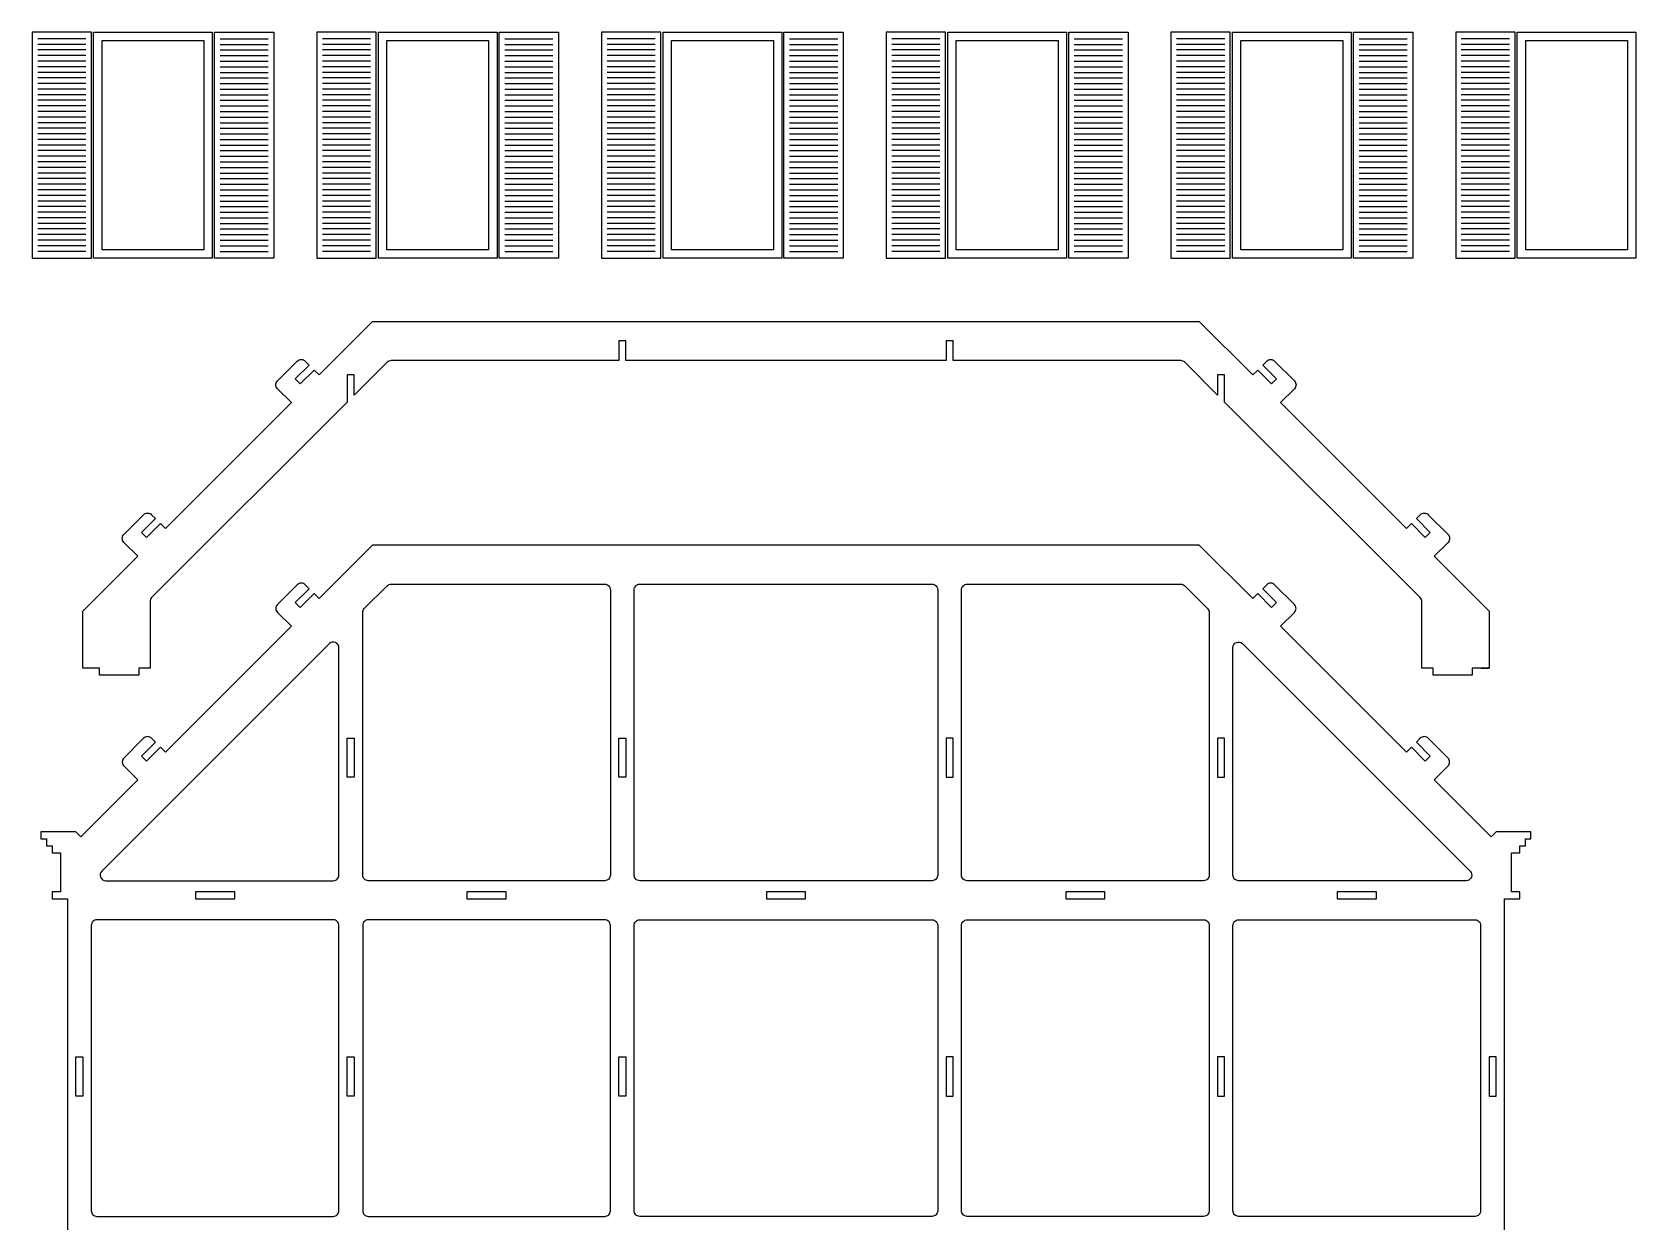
# Model space of a CAD drawing. Extents: x 9591 to 9820, y 1050 to 1177.
# Drawn here: x 9704.9 to 9762.2, y 1132.3 to 1174.8 of the extents above; entities that cross this region are included whole.
import ezdxf

# ---------------------------------------------------------------- set-up
doc = ezdxf.new("R2010")
doc.units = 0
doc.header["$MEASUREMENT"] = 0
doc.layers.add('LAYER_1', color=18, linetype='CONTINUOUS')

msp = doc.modelspace()

# ---------------------------------------------------------------- linework, layer by layer
at = {"layer": 'LAYER_1'}
for points in [[(9707.021, 1174.837), (9704.901, 1174.837), (9704.901, 1166.757), (9707.021, 1166.757)], [(9711.341, 1174.837), (9711.341, 1166.757), (9707.101, 1166.757), (9707.101, 1174.837)], [(9707.401, 1174.537), (9711.041, 1174.537), (9711.041, 1167.057), (9707.401, 1167.057)], [(9711.421, 1174.837), (9713.541, 1174.837), (9713.541, 1166.757), (9711.421, 1166.757)], [(9717.196, 1174.837), (9715.076, 1174.837), (9715.076, 1166.757), (9717.196, 1166.757)], [(9721.516, 1174.837), (9721.516, 1166.757), (9717.276, 1166.757), (9717.276, 1174.837)], [(9717.576, 1174.537), (9721.216, 1174.537), (9721.216, 1167.057), (9717.576, 1167.057)], [(9721.596, 1174.837), (9723.716, 1174.837), (9723.716, 1166.757), (9721.596, 1166.757)], [(9727.371, 1174.837), (9725.251, 1174.837), (9725.251, 1166.757), (9727.371, 1166.757)], [(9731.691, 1174.837), (9731.691, 1166.757), (9727.451, 1166.757), (9727.451, 1174.837)], [(9727.751, 1174.537), (9731.391, 1174.537), (9731.391, 1167.057), (9727.751, 1167.057)], [(9731.771, 1174.837), (9733.891, 1174.837), (9733.891, 1166.757), (9731.771, 1166.757)], [(9737.546, 1174.837), (9735.426, 1174.837), (9735.426, 1166.757), (9737.546, 1166.757)], [(9741.866, 1174.837), (9741.866, 1166.757), (9737.626, 1166.757), (9737.626, 1174.837)], [(9737.926, 1174.537), (9741.566, 1174.537), (9741.566, 1167.057), (9737.926, 1167.057)], [(9741.946, 1174.837), (9744.066, 1174.837), (9744.066, 1166.757), (9741.946, 1166.757)], [(9747.721, 1174.837), (9745.601, 1174.837), (9745.601, 1166.757), (9747.721, 1166.757)], [(9752.041, 1174.837), (9752.041, 1166.757), (9747.801, 1166.757), (9747.801, 1174.837)], [(9748.101, 1174.537), (9751.741, 1174.537), (9751.741, 1167.057), (9748.101, 1167.057)], [(9752.121, 1174.837), (9754.241, 1174.837), (9754.241, 1166.757), (9752.121, 1166.757)], [(9757.896, 1174.837), (9755.776, 1174.837), (9755.776, 1166.757), (9757.896, 1166.757)], [(9762.216, 1174.837), (9762.216, 1166.757), (9757.976, 1166.757), (9757.976, 1174.837)], [(9758.276, 1174.537), (9761.916, 1174.537), (9761.916, 1167.057), (9758.276, 1167.057)], [(9716.166, 1148.198), (9716.166, 1149.598), (9716.416, 1149.598), (9716.416, 1148.198)], [(9725.866, 1148.198), (9725.866, 1149.598), (9726.116, 1149.598), (9726.116, 1148.198)], [(9737.816, 1148.198), (9737.816, 1149.598), (9737.566, 1149.598), (9737.566, 1148.198)], [(9747.516, 1148.198), (9747.516, 1149.598), (9747.266, 1149.598), (9747.266, 1148.198)], [(9710.741, 1143.848), (9712.141, 1143.848), (9712.141, 1144.098), (9710.741, 1144.098)], [(9720.441, 1143.848), (9721.841, 1143.848), (9721.841, 1144.098), (9720.441, 1144.098)], [(9731.141, 1143.848), (9732.541, 1143.848), (9732.541, 1144.098), (9731.141, 1144.098)], [(9741.841, 1143.848), (9743.241, 1143.848), (9743.241, 1144.098), (9741.841, 1144.098)], [(9751.541, 1143.848), (9752.941, 1143.848), (9752.941, 1144.098), (9751.541, 1144.098)], [(9706.466, 1138.198), (9706.716, 1138.198), (9706.716, 1136.798), (9706.466, 1136.798)], [(9716.166, 1136.798), (9716.166, 1138.198), (9716.416, 1138.198), (9716.416, 1136.798)], [(9725.866, 1136.798), (9725.866, 1138.198), (9726.116, 1138.198), (9726.116, 1136.798)], [(9737.816, 1136.798), (9737.816, 1138.198), (9737.566, 1138.198), (9737.566, 1136.798)], [(9747.516, 1136.798), (9747.516, 1138.198), (9747.266, 1138.198), (9747.266, 1136.798)], [(9757.216, 1138.198), (9756.966, 1138.198), (9756.966, 1136.798), (9757.216, 1136.798)]]:
    msp.add_lwpolyline(points, close=True, dxfattribs=at)
for points in [[(9706.821, 1174.597), (9705.101, 1174.597)], [(9706.821, 1174.397), (9705.101, 1174.397)], [(9711.621, 1174.597), (9713.341, 1174.597)], [(9711.621, 1174.397), (9713.341, 1174.397)], [(9716.996, 1174.597), (9715.276, 1174.597)], [(9716.996, 1174.397), (9715.276, 1174.397)], [(9721.796, 1174.597), (9723.516, 1174.597)], [(9721.796, 1174.397), (9723.516, 1174.397)], [(9727.171, 1174.597), (9725.451, 1174.597)], [(9727.171, 1174.397), (9725.451, 1174.397)], [(9731.971, 1174.597), (9733.691, 1174.597)], [(9731.971, 1174.397), (9733.691, 1174.397)], [(9737.346, 1174.597), (9735.626, 1174.597)], [(9737.346, 1174.397), (9735.626, 1174.397)], [(9742.146, 1174.597), (9743.866, 1174.597)], [(9742.146, 1174.397), (9743.866, 1174.397)], [(9747.521, 1174.597), (9745.801, 1174.597)], [(9747.521, 1174.397), (9745.801, 1174.397)], [(9752.321, 1174.597), (9754.041, 1174.597)], [(9752.321, 1174.397), (9754.041, 1174.397)], [(9757.696, 1174.597), (9755.976, 1174.597)], [(9757.696, 1174.397), (9755.976, 1174.397)], [(9706.821, 1174.197), (9705.101, 1174.197)], [(9706.821, 1173.997), (9705.101, 1173.997)], [(9711.621, 1174.197), (9713.341, 1174.197)], [(9711.621, 1173.997), (9713.341, 1173.997)], [(9716.996, 1174.197), (9715.276, 1174.197)], [(9716.996, 1173.997), (9715.276, 1173.997)], [(9721.796, 1174.197), (9723.516, 1174.197)], [(9721.796, 1173.997), (9723.516, 1173.997)], [(9727.171, 1174.197), (9725.451, 1174.197)], [(9727.171, 1173.997), (9725.451, 1173.997)], [(9731.971, 1174.197), (9733.691, 1174.197)], [(9731.971, 1173.997), (9733.691, 1173.997)], [(9737.346, 1174.197), (9735.626, 1174.197)], [(9737.346, 1173.997), (9735.626, 1173.997)], [(9742.146, 1174.197), (9743.866, 1174.197)], [(9742.146, 1173.997), (9743.866, 1173.997)], [(9747.521, 1174.197), (9745.801, 1174.197)], [(9747.521, 1173.997), (9745.801, 1173.997)], [(9752.321, 1174.197), (9754.041, 1174.197)], [(9752.321, 1173.997), (9754.041, 1173.997)], [(9757.696, 1174.197), (9755.976, 1174.197)], [(9757.696, 1173.997), (9755.976, 1173.997)], [(9706.821, 1173.797), (9705.101, 1173.797)], [(9706.821, 1173.597), (9705.101, 1173.597)], [(9706.821, 1173.397), (9705.101, 1173.397)], [(9711.621, 1173.797), (9713.341, 1173.797)], [(9711.621, 1173.597), (9713.341, 1173.597)], [(9711.621, 1173.397), (9713.341, 1173.397)], [(9716.996, 1173.797), (9715.276, 1173.797)], [(9716.996, 1173.597), (9715.276, 1173.597)], [(9716.996, 1173.397), (9715.276, 1173.397)], [(9721.796, 1173.797), (9723.516, 1173.797)], [(9721.796, 1173.597), (9723.516, 1173.597)], [(9721.796, 1173.397), (9723.516, 1173.397)], [(9727.171, 1173.797), (9725.451, 1173.797)], [(9727.171, 1173.597), (9725.451, 1173.597)], [(9727.171, 1173.397), (9725.451, 1173.397)], [(9731.971, 1173.797), (9733.691, 1173.797)], [(9731.971, 1173.597), (9733.691, 1173.597)], [(9731.971, 1173.397), (9733.691, 1173.397)], [(9737.346, 1173.797), (9735.626, 1173.797)], [(9737.346, 1173.597), (9735.626, 1173.597)], [(9737.346, 1173.397), (9735.626, 1173.397)], [(9742.146, 1173.797), (9743.866, 1173.797)], [(9742.146, 1173.597), (9743.866, 1173.597)], [(9742.146, 1173.397), (9743.866, 1173.397)], [(9747.521, 1173.797), (9745.801, 1173.797)], [(9747.521, 1173.597), (9745.801, 1173.597)], [(9747.521, 1173.397), (9745.801, 1173.397)], [(9752.321, 1173.797), (9754.041, 1173.797)], [(9752.321, 1173.597), (9754.041, 1173.597)], [(9752.321, 1173.397), (9754.041, 1173.397)], [(9757.696, 1173.797), (9755.976, 1173.797)], [(9757.696, 1173.597), (9755.976, 1173.597)], [(9757.696, 1173.397), (9755.976, 1173.397)], [(9706.821, 1173.197), (9705.101, 1173.197)], [(9706.821, 1172.997), (9705.101, 1172.997)], [(9706.821, 1172.797), (9705.101, 1172.797)], [(9711.621, 1173.197), (9713.341, 1173.197)], [(9711.621, 1172.997), (9713.341, 1172.997)], [(9711.621, 1172.797), (9713.341, 1172.797)], [(9716.996, 1173.197), (9715.276, 1173.197)], [(9716.996, 1172.997), (9715.276, 1172.997)], [(9716.996, 1172.797), (9715.276, 1172.797)], [(9721.796, 1173.197), (9723.516, 1173.197)], [(9721.796, 1172.997), (9723.516, 1172.997)], [(9721.796, 1172.797), (9723.516, 1172.797)], [(9727.171, 1173.197), (9725.451, 1173.197)], [(9727.171, 1172.997), (9725.451, 1172.997)], [(9727.171, 1172.797), (9725.451, 1172.797)], [(9731.971, 1173.197), (9733.691, 1173.197)], [(9731.971, 1172.997), (9733.691, 1172.997)], [(9731.971, 1172.797), (9733.691, 1172.797)], [(9737.346, 1173.197), (9735.626, 1173.197)], [(9737.346, 1172.997), (9735.626, 1172.997)], [(9737.346, 1172.797), (9735.626, 1172.797)], [(9742.146, 1173.197), (9743.866, 1173.197)], [(9742.146, 1172.997), (9743.866, 1172.997)], [(9742.146, 1172.797), (9743.866, 1172.797)], [(9747.521, 1173.197), (9745.801, 1173.197)], [(9747.521, 1172.997), (9745.801, 1172.997)], [(9747.521, 1172.797), (9745.801, 1172.797)], [(9752.321, 1173.197), (9754.041, 1173.197)], [(9752.321, 1172.997), (9754.041, 1172.997)], [(9752.321, 1172.797), (9754.041, 1172.797)], [(9757.696, 1173.197), (9755.976, 1173.197)], [(9757.696, 1172.997), (9755.976, 1172.997)], [(9757.696, 1172.797), (9755.976, 1172.797)], [(9706.821, 1172.597), (9705.101, 1172.597)], [(9706.821, 1172.397), (9705.101, 1172.397)], [(9706.821, 1172.197), (9705.101, 1172.197)], [(9711.621, 1172.597), (9713.341, 1172.597)], [(9711.621, 1172.397), (9713.341, 1172.397)], [(9711.621, 1172.197), (9713.341, 1172.197)], [(9716.996, 1172.597), (9715.276, 1172.597)], [(9716.996, 1172.397), (9715.276, 1172.397)], [(9716.996, 1172.197), (9715.276, 1172.197)], [(9721.796, 1172.597), (9723.516, 1172.597)], [(9721.796, 1172.397), (9723.516, 1172.397)], [(9721.796, 1172.197), (9723.516, 1172.197)], [(9727.171, 1172.597), (9725.451, 1172.597)], [(9727.171, 1172.397), (9725.451, 1172.397)], [(9727.171, 1172.197), (9725.451, 1172.197)], [(9731.971, 1172.597), (9733.691, 1172.597)], [(9731.971, 1172.397), (9733.691, 1172.397)], [(9731.971, 1172.197), (9733.691, 1172.197)], [(9737.346, 1172.597), (9735.626, 1172.597)], [(9737.346, 1172.397), (9735.626, 1172.397)], [(9737.346, 1172.197), (9735.626, 1172.197)], [(9742.146, 1172.597), (9743.866, 1172.597)], [(9742.146, 1172.397), (9743.866, 1172.397)], [(9742.146, 1172.197), (9743.866, 1172.197)], [(9747.521, 1172.597), (9745.801, 1172.597)], [(9747.521, 1172.397), (9745.801, 1172.397)], [(9747.521, 1172.197), (9745.801, 1172.197)], [(9752.321, 1172.597), (9754.041, 1172.597)], [(9752.321, 1172.397), (9754.041, 1172.397)], [(9752.321, 1172.197), (9754.041, 1172.197)], [(9757.696, 1172.597), (9755.976, 1172.597)], [(9757.696, 1172.397), (9755.976, 1172.397)], [(9757.696, 1172.197), (9755.976, 1172.197)], [(9706.821, 1171.997), (9705.101, 1171.997)], [(9706.821, 1171.797), (9705.101, 1171.797)], [(9706.821, 1171.597), (9705.101, 1171.597)], [(9711.621, 1171.997), (9713.341, 1171.997)], [(9711.621, 1171.797), (9713.341, 1171.797)], [(9711.621, 1171.597), (9713.341, 1171.597)], [(9716.996, 1171.997), (9715.276, 1171.997)], [(9716.996, 1171.797), (9715.276, 1171.797)], [(9716.996, 1171.597), (9715.276, 1171.597)], [(9721.796, 1171.997), (9723.516, 1171.997)], [(9721.796, 1171.797), (9723.516, 1171.797)], [(9721.796, 1171.597), (9723.516, 1171.597)], [(9727.171, 1171.997), (9725.451, 1171.997)], [(9727.171, 1171.797), (9725.451, 1171.797)], [(9727.171, 1171.597), (9725.451, 1171.597)], [(9731.971, 1171.997), (9733.691, 1171.997)], [(9731.971, 1171.797), (9733.691, 1171.797)], [(9731.971, 1171.597), (9733.691, 1171.597)], [(9737.346, 1171.997), (9735.626, 1171.997)], [(9737.346, 1171.797), (9735.626, 1171.797)], [(9737.346, 1171.597), (9735.626, 1171.597)], [(9742.146, 1171.997), (9743.866, 1171.997)], [(9742.146, 1171.797), (9743.866, 1171.797)], [(9742.146, 1171.597), (9743.866, 1171.597)], [(9747.521, 1171.997), (9745.801, 1171.997)], [(9747.521, 1171.797), (9745.801, 1171.797)], [(9747.521, 1171.597), (9745.801, 1171.597)], [(9752.321, 1171.997), (9754.041, 1171.997)], [(9752.321, 1171.797), (9754.041, 1171.797)], [(9752.321, 1171.597), (9754.041, 1171.597)], [(9757.696, 1171.997), (9755.976, 1171.997)], [(9757.696, 1171.797), (9755.976, 1171.797)], [(9757.696, 1171.597), (9755.976, 1171.597)], [(9706.821, 1171.397), (9705.101, 1171.397)], [(9706.821, 1171.197), (9705.101, 1171.197)], [(9706.821, 1170.997), (9705.101, 1170.997)], [(9711.621, 1171.397), (9713.341, 1171.397)], [(9711.621, 1171.197), (9713.341, 1171.197)], [(9711.621, 1170.997), (9713.341, 1170.997)], [(9716.996, 1171.397), (9715.276, 1171.397)], [(9716.996, 1171.197), (9715.276, 1171.197)], [(9716.996, 1170.997), (9715.276, 1170.997)], [(9721.796, 1171.397), (9723.516, 1171.397)], [(9721.796, 1171.197), (9723.516, 1171.197)], [(9721.796, 1170.997), (9723.516, 1170.997)], [(9727.171, 1171.397), (9725.451, 1171.397)], [(9727.171, 1171.197), (9725.451, 1171.197)], [(9727.171, 1170.997), (9725.451, 1170.997)], [(9731.971, 1171.397), (9733.691, 1171.397)], [(9731.971, 1171.197), (9733.691, 1171.197)], [(9731.971, 1170.997), (9733.691, 1170.997)], [(9737.346, 1171.397), (9735.626, 1171.397)], [(9737.346, 1171.197), (9735.626, 1171.197)], [(9737.346, 1170.997), (9735.626, 1170.997)], [(9742.146, 1171.397), (9743.866, 1171.397)], [(9742.146, 1171.197), (9743.866, 1171.197)], [(9742.146, 1170.997), (9743.866, 1170.997)], [(9747.521, 1171.397), (9745.801, 1171.397)], [(9747.521, 1171.197), (9745.801, 1171.197)], [(9747.521, 1170.997), (9745.801, 1170.997)], [(9752.321, 1171.397), (9754.041, 1171.397)], [(9752.321, 1171.197), (9754.041, 1171.197)], [(9752.321, 1170.997), (9754.041, 1170.997)], [(9757.696, 1171.397), (9755.976, 1171.397)], [(9757.696, 1171.197), (9755.976, 1171.197)], [(9757.696, 1170.997), (9755.976, 1170.997)], [(9706.821, 1170.797), (9705.101, 1170.797)], [(9706.821, 1170.597), (9705.101, 1170.597)], [(9706.821, 1170.397), (9705.101, 1170.397)], [(9711.621, 1170.797), (9713.341, 1170.797)], [(9711.621, 1170.597), (9713.341, 1170.597)], [(9711.621, 1170.397), (9713.341, 1170.397)], [(9716.996, 1170.797), (9715.276, 1170.797)], [(9716.996, 1170.597), (9715.276, 1170.597)], [(9716.996, 1170.397), (9715.276, 1170.397)], [(9721.796, 1170.797), (9723.516, 1170.797)], [(9721.796, 1170.597), (9723.516, 1170.597)], [(9721.796, 1170.397), (9723.516, 1170.397)], [(9727.171, 1170.797), (9725.451, 1170.797)], [(9727.171, 1170.597), (9725.451, 1170.597)], [(9727.171, 1170.397), (9725.451, 1170.397)], [(9731.971, 1170.797), (9733.691, 1170.797)], [(9731.971, 1170.597), (9733.691, 1170.597)], [(9731.971, 1170.397), (9733.691, 1170.397)], [(9737.346, 1170.797), (9735.626, 1170.797)], [(9737.346, 1170.597), (9735.626, 1170.597)], [(9737.346, 1170.397), (9735.626, 1170.397)], [(9742.146, 1170.797), (9743.866, 1170.797)], [(9742.146, 1170.597), (9743.866, 1170.597)], [(9742.146, 1170.397), (9743.866, 1170.397)], [(9747.521, 1170.797), (9745.801, 1170.797)], [(9747.521, 1170.597), (9745.801, 1170.597)], [(9747.521, 1170.397), (9745.801, 1170.397)], [(9752.321, 1170.797), (9754.041, 1170.797)], [(9752.321, 1170.597), (9754.041, 1170.597)], [(9752.321, 1170.397), (9754.041, 1170.397)], [(9757.696, 1170.797), (9755.976, 1170.797)], [(9757.696, 1170.597), (9755.976, 1170.597)], [(9757.696, 1170.397), (9755.976, 1170.397)], [(9706.821, 1170.197), (9705.101, 1170.197)], [(9706.821, 1169.997), (9705.101, 1169.997)], [(9711.621, 1170.197), (9713.341, 1170.197)], [(9711.621, 1169.997), (9713.341, 1169.997)], [(9716.996, 1170.197), (9715.276, 1170.197)], [(9716.996, 1169.997), (9715.276, 1169.997)], [(9721.796, 1170.197), (9723.516, 1170.197)], [(9721.796, 1169.997), (9723.516, 1169.997)], [(9727.171, 1170.197), (9725.451, 1170.197)], [(9727.171, 1169.997), (9725.451, 1169.997)], [(9731.971, 1170.197), (9733.691, 1170.197)], [(9731.971, 1169.997), (9733.691, 1169.997)], [(9737.346, 1170.197), (9735.626, 1170.197)], [(9737.346, 1169.997), (9735.626, 1169.997)], [(9742.146, 1170.197), (9743.866, 1170.197)], [(9742.146, 1169.997), (9743.866, 1169.997)], [(9747.521, 1170.197), (9745.801, 1170.197)], [(9747.521, 1169.997), (9745.801, 1169.997)], [(9752.321, 1170.197), (9754.041, 1170.197)], [(9752.321, 1169.997), (9754.041, 1169.997)], [(9757.696, 1170.197), (9755.976, 1170.197)], [(9757.696, 1169.997), (9755.976, 1169.997)], [(9706.821, 1169.797), (9705.101, 1169.797)], [(9706.821, 1169.597), (9705.101, 1169.597)], [(9706.821, 1169.397), (9705.101, 1169.397)], [(9711.621, 1169.797), (9713.341, 1169.797)], [(9711.621, 1169.597), (9713.341, 1169.597)], [(9711.621, 1169.397), (9713.341, 1169.397)], [(9716.996, 1169.797), (9715.276, 1169.797)], [(9716.996, 1169.597), (9715.276, 1169.597)], [(9716.996, 1169.397), (9715.276, 1169.397)], [(9721.796, 1169.797), (9723.516, 1169.797)], [(9721.796, 1169.597), (9723.516, 1169.597)], [(9721.796, 1169.397), (9723.516, 1169.397)], [(9727.171, 1169.797), (9725.451, 1169.797)], [(9727.171, 1169.597), (9725.451, 1169.597)], [(9727.171, 1169.397), (9725.451, 1169.397)], [(9731.971, 1169.797), (9733.691, 1169.797)], [(9731.971, 1169.597), (9733.691, 1169.597)], [(9731.971, 1169.397), (9733.691, 1169.397)], [(9737.346, 1169.797), (9735.626, 1169.797)], [(9737.346, 1169.597), (9735.626, 1169.597)], [(9737.346, 1169.397), (9735.626, 1169.397)], [(9742.146, 1169.797), (9743.866, 1169.797)], [(9742.146, 1169.597), (9743.866, 1169.597)], [(9742.146, 1169.397), (9743.866, 1169.397)], [(9747.521, 1169.797), (9745.801, 1169.797)], [(9747.521, 1169.597), (9745.801, 1169.597)], [(9747.521, 1169.397), (9745.801, 1169.397)], [(9752.321, 1169.797), (9754.041, 1169.797)], [(9752.321, 1169.597), (9754.041, 1169.597)], [(9752.321, 1169.397), (9754.041, 1169.397)], [(9757.696, 1169.797), (9755.976, 1169.797)], [(9757.696, 1169.597), (9755.976, 1169.597)], [(9757.696, 1169.397), (9755.976, 1169.397)], [(9706.821, 1169.197), (9705.101, 1169.197)], [(9706.821, 1168.997), (9705.101, 1168.997)], [(9706.821, 1168.797), (9705.101, 1168.797)], [(9711.621, 1169.197), (9713.341, 1169.197)], [(9711.621, 1168.997), (9713.341, 1168.997)], [(9711.621, 1168.797), (9713.341, 1168.797)], [(9716.996, 1169.197), (9715.276, 1169.197)], [(9716.996, 1168.997), (9715.276, 1168.997)], [(9716.996, 1168.797), (9715.276, 1168.797)], [(9721.796, 1169.197), (9723.516, 1169.197)], [(9721.796, 1168.997), (9723.516, 1168.997)], [(9721.796, 1168.797), (9723.516, 1168.797)], [(9727.171, 1169.197), (9725.451, 1169.197)], [(9727.171, 1168.997), (9725.451, 1168.997)], [(9727.171, 1168.797), (9725.451, 1168.797)], [(9731.971, 1169.197), (9733.691, 1169.197)], [(9731.971, 1168.997), (9733.691, 1168.997)], [(9731.971, 1168.797), (9733.691, 1168.797)], [(9737.346, 1169.197), (9735.626, 1169.197)], [(9737.346, 1168.997), (9735.626, 1168.997)], [(9737.346, 1168.797), (9735.626, 1168.797)], [(9742.146, 1169.197), (9743.866, 1169.197)], [(9742.146, 1168.997), (9743.866, 1168.997)], [(9742.146, 1168.797), (9743.866, 1168.797)], [(9747.521, 1169.197), (9745.801, 1169.197)], [(9747.521, 1168.997), (9745.801, 1168.997)], [(9747.521, 1168.797), (9745.801, 1168.797)], [(9752.321, 1169.197), (9754.041, 1169.197)], [(9752.321, 1168.997), (9754.041, 1168.997)], [(9752.321, 1168.797), (9754.041, 1168.797)], [(9757.696, 1169.197), (9755.976, 1169.197)], [(9757.696, 1168.997), (9755.976, 1168.997)], [(9757.696, 1168.797), (9755.976, 1168.797)], [(9706.821, 1168.597), (9705.101, 1168.597)], [(9706.821, 1168.397), (9705.101, 1168.397)], [(9706.821, 1168.197), (9705.101, 1168.197)], [(9711.621, 1168.597), (9713.341, 1168.597)], [(9711.621, 1168.397), (9713.341, 1168.397)], [(9711.621, 1168.197), (9713.341, 1168.197)], [(9716.996, 1168.597), (9715.276, 1168.597)], [(9716.996, 1168.397), (9715.276, 1168.397)], [(9716.996, 1168.197), (9715.276, 1168.197)], [(9721.796, 1168.597), (9723.516, 1168.597)], [(9721.796, 1168.397), (9723.516, 1168.397)], [(9721.796, 1168.197), (9723.516, 1168.197)], [(9727.171, 1168.597), (9725.451, 1168.597)], [(9727.171, 1168.397), (9725.451, 1168.397)], [(9727.171, 1168.197), (9725.451, 1168.197)], [(9731.971, 1168.597), (9733.691, 1168.597)], [(9731.971, 1168.397), (9733.691, 1168.397)], [(9731.971, 1168.197), (9733.691, 1168.197)], [(9737.346, 1168.597), (9735.626, 1168.597)], [(9737.346, 1168.397), (9735.626, 1168.397)], [(9737.346, 1168.197), (9735.626, 1168.197)], [(9742.146, 1168.597), (9743.866, 1168.597)], [(9742.146, 1168.397), (9743.866, 1168.397)], [(9742.146, 1168.197), (9743.866, 1168.197)], [(9747.521, 1168.597), (9745.801, 1168.597)], [(9747.521, 1168.397), (9745.801, 1168.397)], [(9747.521, 1168.197), (9745.801, 1168.197)], [(9752.321, 1168.597), (9754.041, 1168.597)], [(9752.321, 1168.397), (9754.041, 1168.397)], [(9752.321, 1168.197), (9754.041, 1168.197)], [(9757.696, 1168.597), (9755.976, 1168.597)], [(9757.696, 1168.397), (9755.976, 1168.397)], [(9757.696, 1168.197), (9755.976, 1168.197)], [(9706.821, 1167.997), (9705.101, 1167.997)], [(9706.821, 1167.797), (9705.101, 1167.797)], [(9706.821, 1167.597), (9705.101, 1167.597)], [(9711.621, 1167.997), (9713.341, 1167.997)], [(9711.621, 1167.797), (9713.341, 1167.797)], [(9711.621, 1167.597), (9713.341, 1167.597)], [(9716.996, 1167.997), (9715.276, 1167.997)], [(9716.996, 1167.797), (9715.276, 1167.797)], [(9716.996, 1167.597), (9715.276, 1167.597)], [(9721.796, 1167.997), (9723.516, 1167.997)], [(9721.796, 1167.797), (9723.516, 1167.797)], [(9721.796, 1167.597), (9723.516, 1167.597)], [(9727.171, 1167.997), (9725.451, 1167.997)], [(9727.171, 1167.797), (9725.451, 1167.797)], [(9727.171, 1167.597), (9725.451, 1167.597)], [(9731.971, 1167.997), (9733.691, 1167.997)], [(9731.971, 1167.797), (9733.691, 1167.797)], [(9731.971, 1167.597), (9733.691, 1167.597)], [(9737.346, 1167.997), (9735.626, 1167.997)], [(9737.346, 1167.797), (9735.626, 1167.797)], [(9737.346, 1167.597), (9735.626, 1167.597)], [(9742.146, 1167.997), (9743.866, 1167.997)], [(9742.146, 1167.797), (9743.866, 1167.797)], [(9742.146, 1167.597), (9743.866, 1167.597)], [(9747.521, 1167.997), (9745.801, 1167.997)], [(9747.521, 1167.797), (9745.801, 1167.797)], [(9747.521, 1167.597), (9745.801, 1167.597)], [(9752.321, 1167.997), (9754.041, 1167.997)], [(9752.321, 1167.797), (9754.041, 1167.797)], [(9752.321, 1167.597), (9754.041, 1167.597)], [(9757.696, 1167.997), (9755.976, 1167.997)], [(9757.696, 1167.797), (9755.976, 1167.797)], [(9757.696, 1167.597), (9755.976, 1167.597)], [(9706.821, 1167.397), (9705.101, 1167.397)], [(9706.821, 1167.197), (9705.101, 1167.197)], [(9706.821, 1166.997), (9705.101, 1166.997)], [(9711.621, 1167.397), (9713.341, 1167.397)], [(9711.621, 1167.197), (9713.341, 1167.197)], [(9711.621, 1166.997), (9713.341, 1166.997)], [(9716.996, 1167.397), (9715.276, 1167.397)], [(9716.996, 1167.197), (9715.276, 1167.197)], [(9716.996, 1166.997), (9715.276, 1166.997)], [(9721.796, 1167.397), (9723.516, 1167.397)], [(9721.796, 1167.197), (9723.516, 1167.197)], [(9721.796, 1166.997), (9723.516, 1166.997)], [(9727.171, 1167.397), (9725.451, 1167.397)], [(9727.171, 1167.197), (9725.451, 1167.197)], [(9727.171, 1166.997), (9725.451, 1166.997)], [(9731.971, 1167.397), (9733.691, 1167.397)], [(9731.971, 1167.197), (9733.691, 1167.197)], [(9731.971, 1166.997), (9733.691, 1166.997)], [(9737.346, 1167.397), (9735.626, 1167.397)], [(9737.346, 1167.197), (9735.626, 1167.197)], [(9737.346, 1166.997), (9735.626, 1166.997)], [(9742.146, 1167.397), (9743.866, 1167.397)], [(9742.146, 1167.197), (9743.866, 1167.197)], [(9742.146, 1166.997), (9743.866, 1166.997)], [(9747.521, 1167.397), (9745.801, 1167.397)], [(9747.521, 1167.197), (9745.801, 1167.197)], [(9747.521, 1166.997), (9745.801, 1166.997)], [(9752.321, 1167.397), (9754.041, 1167.397)], [(9752.321, 1167.197), (9754.041, 1167.197)], [(9752.321, 1166.997), (9754.041, 1166.997)], [(9757.696, 1167.397), (9755.976, 1167.397)], [(9757.696, 1167.197), (9755.976, 1167.197)], [(9757.696, 1166.997), (9755.976, 1166.997)], [(9748.526, 1154.584), (9748.703, 1154.761)], [(9749.516, 1153.594), (9749.693, 1153.771)], [(9756.691, 1152.092), (9756.966, 1152.092)]]:
    msp.add_lwpolyline(points, dxfattribs=at)
for points in [[(9706.716, 1154.138), (9708.676, 1156.098), (9708.181, 1156.593, -0.414214), (9708.181, 1156.876), (9708.888, 1157.583, -0.414214), (9709.171, 1157.583), (9709.312, 1157.442), (9708.817, 1156.947), (9708.994, 1156.77), (9709.489, 1157.265), (9709.666, 1157.088), (9714.166, 1161.588), (9713.671, 1162.083, -0.414214), (9713.671, 1162.366), (9714.378, 1163.073, -0.414214), (9714.661, 1163.073), (9714.802, 1162.932), (9714.307, 1162.437), (9714.484, 1162.26), (9714.979, 1162.755), (9715.156, 1162.578), (9717.069, 1164.492), (9746.612, 1164.492), (9748.526, 1162.578), (9748.703, 1162.755), (9749.198, 1162.26), (9749.375, 1162.437), (9748.88, 1162.932), (9749.021, 1163.073, -0.414214), (9749.304, 1163.073), (9750.011, 1162.366, -0.414214), (9750.011, 1162.083), (9749.516, 1161.588), (9754.016, 1157.088), (9754.193, 1157.265), (9754.688, 1156.77), (9754.864, 1156.947), (9754.37, 1157.442), (9754.511, 1157.583, -0.414214), (9754.794, 1157.583), (9755.501, 1156.876, -0.414214), (9755.501, 1156.593), (9755.006, 1156.098), (9756.966, 1154.138), (9756.966, 1152.092), (9756.366, 1152.092), (9756.366, 1151.842), (9754.966, 1151.842), (9754.966, 1152.092), (9754.566, 1152.092), (9754.566, 1154.476, 0.198912), (9754.507, 1154.617), (9747.516, 1161.608), (9747.516, 1162.588), (9747.266, 1162.588), (9747.266, 1161.858), (9746.091, 1163.033, 0.198912), (9745.95, 1163.092), (9737.816, 1163.092), (9737.816, 1163.792), (9737.566, 1163.792), (9737.566, 1163.092), (9726.116, 1163.092), (9726.116, 1163.792), (9725.866, 1163.792), (9725.866, 1163.092), (9717.732, 1163.092, 0.198912), (9717.591, 1163.033), (9716.416, 1161.858), (9716.416, 1162.588), (9716.166, 1162.588), (9716.166, 1161.608), (9709.174, 1154.617, 0.198912), (9709.116, 1154.476), (9709.116, 1152.092), (9708.716, 1152.092), (9708.716, 1151.842), (9707.316, 1151.842), (9707.316, 1152.092), (9706.716, 1152.092)], [(9716.716, 1144.698), (9716.716, 1154.081, -0.198912), (9716.774, 1154.223), (9717.591, 1155.039, -0.198912), (9717.732, 1155.098), (9725.366, 1155.098, -0.414214), (9725.566, 1154.898), (9725.566, 1144.698, -0.414214), (9725.366, 1144.498), (9716.916, 1144.498, -0.414214)], [(9737.066, 1144.498), (9726.616, 1144.498, -0.414214), (9726.416, 1144.698), (9726.416, 1154.898, -0.414214), (9726.616, 1155.098), (9737.066, 1155.098, -0.414214), (9737.266, 1154.898), (9737.266, 1144.698, -0.414214)], [(9738.316, 1155.098), (9745.95, 1155.098, -0.198912), (9746.091, 1155.039), (9746.907, 1154.223, -0.198912), (9746.966, 1154.081), (9746.966, 1144.698, -0.414214), (9746.766, 1144.498), (9738.316, 1144.498, -0.414214), (9738.116, 1144.698), (9738.116, 1154.898, -0.414214)], [(9715.666, 1144.498, 0.414214), (9715.866, 1144.698), (9715.866, 1152.831, 0.668179), (9715.524, 1152.973), (9707.391, 1144.839, 0.668179), (9707.532, 1144.498)], [(9748.016, 1144.498, -0.414214), (9747.816, 1144.698), (9747.816, 1152.831, -0.668179), (9748.157, 1152.973), (9756.291, 1144.839, -0.668179), (9756.15, 1144.498)], [(9707.016, 1132.698, 0.414214), (9707.216, 1132.498), (9715.666, 1132.498, 0.414214), (9715.866, 1132.698), (9715.866, 1142.898, 0.414214), (9715.666, 1143.098), (9707.216, 1143.098, 0.414214), (9707.016, 1142.898)], [(9716.916, 1143.098, 0.414214), (9716.716, 1142.898), (9716.716, 1132.698, 0.414214), (9716.916, 1132.498), (9725.366, 1132.498, 0.414214), (9725.566, 1132.698), (9725.566, 1142.898, 0.414214), (9725.366, 1143.098)], [(9737.066, 1143.098, -0.414214), (9737.266, 1142.898), (9737.266, 1132.698, -0.414214), (9737.066, 1132.498), (9726.616, 1132.498, -0.414214), (9726.416, 1132.698), (9726.416, 1142.898, -0.414214), (9726.616, 1143.098)], [(9746.766, 1143.098, -0.414214), (9746.966, 1142.898), (9746.966, 1132.698, -0.414214), (9746.766, 1132.498), (9738.316, 1132.498, -0.414214), (9738.116, 1132.698), (9738.116, 1142.898, -0.414214), (9738.316, 1143.098)], [(9748.016, 1143.098), (9756.466, 1143.098, -0.414214), (9756.666, 1142.898), (9756.666, 1132.698, -0.414214), (9756.466, 1132.498), (9748.016, 1132.498, -0.414214), (9747.816, 1132.698), (9747.816, 1142.898, -0.414214)]]:
    msp.add_lwpolyline(points, format="xyb", close=True, dxfattribs=at)
msp.add_lwpolyline([(9757.516, 1120.098), (9757.516, 1143.848), (9758.066, 1143.848), (9758.066, 1144.098), (9757.766, 1144.098), (9757.766, 1145.498), (9758.066, 1145.498), (9758.066, 1145.748), (9758.266, 1145.748), (9758.266, 1145.998), (9758.466, 1145.998), (9758.466, 1146.248), (9757.216, 1146.248), (9757.039, 1146.071), (9755.006, 1148.104), (9755.501, 1148.599, 0.414214), (9755.501, 1148.882), (9754.794, 1149.589, 0.414214), (9754.511, 1149.589), (9754.37, 1149.448), (9754.864, 1148.953), (9754.688, 1148.776), (9754.193, 1149.271), (9754.016, 1149.094), (9749.516, 1153.594), (9750.011, 1154.089, 0.414214), (9750.011, 1154.372), (9749.304, 1155.079, 0.414214), (9749.021, 1155.079), (9748.88, 1154.937), (9749.375, 1154.442), (9749.198, 1154.266), (9748.703, 1154.761), (9748.526, 1154.584), (9746.612, 1156.498), (9717.069, 1156.498), (9715.156, 1154.584), (9714.979, 1154.761), (9714.484, 1154.266), (9714.307, 1154.442), (9714.802, 1154.937), (9714.661, 1155.079, 0.414214), (9714.378, 1155.079), (9713.671, 1154.372, 0.414214), (9713.671, 1154.089), (9714.166, 1153.594), (9709.666, 1149.094), (9709.489, 1149.271), (9708.994, 1148.776), (9708.817, 1148.953), (9709.312, 1149.448), (9709.171, 1149.589, 0.414214), (9708.888, 1149.589), (9708.181, 1148.882, 0.414214), (9708.181, 1148.599), (9708.676, 1148.104), (9706.643, 1146.071), (9706.466, 1146.248), (9705.216, 1146.248), (9705.216, 1145.998), (9705.416, 1145.998), (9705.416, 1145.748), (9705.616, 1145.748), (9705.616, 1145.498), (9705.916, 1145.498), (9705.916, 1144.098), (9705.616, 1144.098), (9705.616, 1143.848), (9706.166, 1143.848), (9706.166, 1120.098)], format="xyb", dxfattribs=at)

doc.saveas('drawing.dxf')
